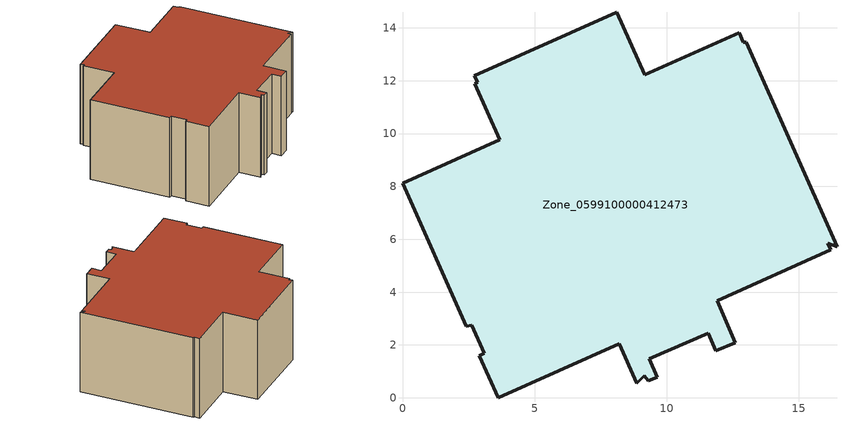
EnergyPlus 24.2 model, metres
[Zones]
Zone_0599100000412473
 floor ground (C_G): 9.29,0.64 9.15,0.83 8.87,0.55 8.21,2.04 3.63,0 2.91,1.6 3.1,1.69 2.62,2.74 2.42,2.71 0,8.13 3.67,9.77 2.73,11.88 2.85,11.94 2.71,12.19 8.11,14.59 9.17,12.22 12.75,13.82 12.9,13.45 13.01,13.46 16.44,5.71 16.1,5.84 16.2,5.6 11.91,3.67 12.59,2.09 11.85,1.78 11.57,2.45 9.33,1.47 9.63,0.79 z0
 wall outside (C_F): 12.59,2.09 11.91,3.67 16.2,5.6 16.1,5.84 16.44,5.71 13.01,13.46 12.9,13.45 12.75,13.82 9.17,12.22 8.11,14.59 2.71,12.19 2.85,11.94 2.73,11.88 3.67,9.77 0,8.13 2.42,2.71 2.62,2.74 3.1,1.69 2.91,1.6 3.63,0 8.21,2.04 8.87,0.55 9.15,0.83 9.29,0.64 9.63,0.79 9.33,1.47 11.57,2.45 11.85,1.78 12.59,2.09 z0:6.3
 roof outside (C_R): 9.15,0.83 9.29,0.64 9.63,0.79 9.33,1.47 11.57,2.45 11.85,1.78 12.59,2.09 11.91,3.67 16.2,5.6 16.1,5.84 16.44,5.71 13.01,13.46 12.9,13.45 12.75,13.82 9.17,12.22 8.11,14.59 2.71,12.19 2.85,11.94 2.73,11.88 3.67,9.77 0,8.13 2.42,2.71 2.62,2.74 3.1,1.69 2.91,1.6 3.63,0 8.21,2.04 8.87,0.55 z6.3
[BUILDING]
Pand.0599100000412473: North Axis=0; Terrain=City; Loads Convergence Tolerance Value=0.04; Temperature Convergence Tolerance Value=0.4; Solar Distribution=FullExterior; Maximum Number of Warmup Days=25; Minimum Number of Warmup Days=1
[Site:Location]
Rotterdam.The.Hague.AP_ZH_NLD Design_Conditions: Latitude=51.96; Longitude=4.45; Time Zone=1; Elevation=-4.5
[SITE:GROUNDTEMPERATURE:BUILDINGSURFACE]
18, 18, 18, 18, 18, 18, 18, 18, 18, 18, 18, 18
[MATERIAL] Thermal Absorptance=0.9; Solar Absorptance=0.7; Visible Absorptance=0.7
Name | Roughness | Thickness | Conductivity | Density | Specific Heat
G.D.1992-2005 | MediumSmooth | 0.15 | 0.06 | 540 | 1210
F.D.1992-2005 | Rough | 0.3 | 0.12 | 1920 | 840
R.D.1992-2005 | MediumRough | 0.2 | 0.08 | 1500 | 1000
[CONSTRUCTION]
C_G: G.D.1992-2005
C_F: F.D.1992-2005
C_R: R.D.1992-2005
[ZONE]
Zone_0599100000412473: Type=1; Multiplier=1; Ceiling Height=Autocalculate; Volume=Autocalculate; Floor Area=autocalculate; Part of Total Floor Area=Yes
[ZONEINFILTRATION:DESIGNFLOWRATE]
Infil_Zone_0599100000412473: Zone or ZoneList or Space or SpaceList=Zone_0599100000412473; Schedule=AlwaysOn; Design Flow Rate Calculation Method=Flow/Area; Flow Rate per Floor Area=0.0021; Constant Term Coefficient=1; Temperature Term Coefficient=0; Velocity Term Coefficient=0; Velocity Squared Term Coefficient=0
[HVACTEMPLATE:ZONE:IDEALLOADSAIRSYSTEM]
Zone_0599100000412473: Maximum Heating Supply Air Temperature=50; Minimum Cooling Supply Air Temperature=13; Maximum Heating Supply Air Humidity Ratio=0.0156; Minimum Cooling Supply Air Humidity Ratio=0.0077; Heating Limit=NoLimit; Cooling Limit=NoLimit; Dehumidification Control Type=ConstantSensibleHeatRatio; Cooling Sensible Heat Ratio=0.7; Dehumidification Setpoint=60; Humidification Control Type=None; Humidification Setpoint=30; Outdoor Air Method=None; Outdoor Air Flow Rate per Person=0.00944; Outdoor Air Flow Rate per Zone Floor Area=0; Outdoor Air Flow Rate per Zone=0; Demand Controlled Ventilation Type=None; Outdoor Air Economizer Type=NoEconomizer; Heat Recovery Type=None; Sensible Heat Recovery Effectiveness=0.7; Latent Heat Recovery Effectiveness=0.65
[ZONECONTROL:THERMOSTAT]
ThermostatControl_Zone_0599100000412473: Zone or ZoneList=Zone_0599100000412473; Control Type Schedule=DualSetpointControlType; Control 1=Thermostat_Zone_0599100000412473; Temperature Difference Between Cutout And Setpoint=0
[THERMOSTATSETPOINT:DUALSETPOINT]
Thermostat_Zone_0599100000412473: Heating Setpoint Temperature Schedule=HeatingSetpoint_Zone_0599100000412473; Cooling Setpoint Temperature Schedule=CoolingSetpoint_Zone_0599100000412473
[SCHEDULE:COMPACT]
HeatingSetpoint_Zone_0599100000412473: Through: 12/31, For: AllDays, Until: 24:00, 21
CoolingSetpoint_Zone_0599100000412473: Through: 12/31, For: AllDays, Until: 24:00, 24
DualSetpointControlType: Through: 12/31, For: AllDays, Until: 24:00, 4
AlwaysOn: Through: 12/31, For: AllDays, Until: 24:00, 1
